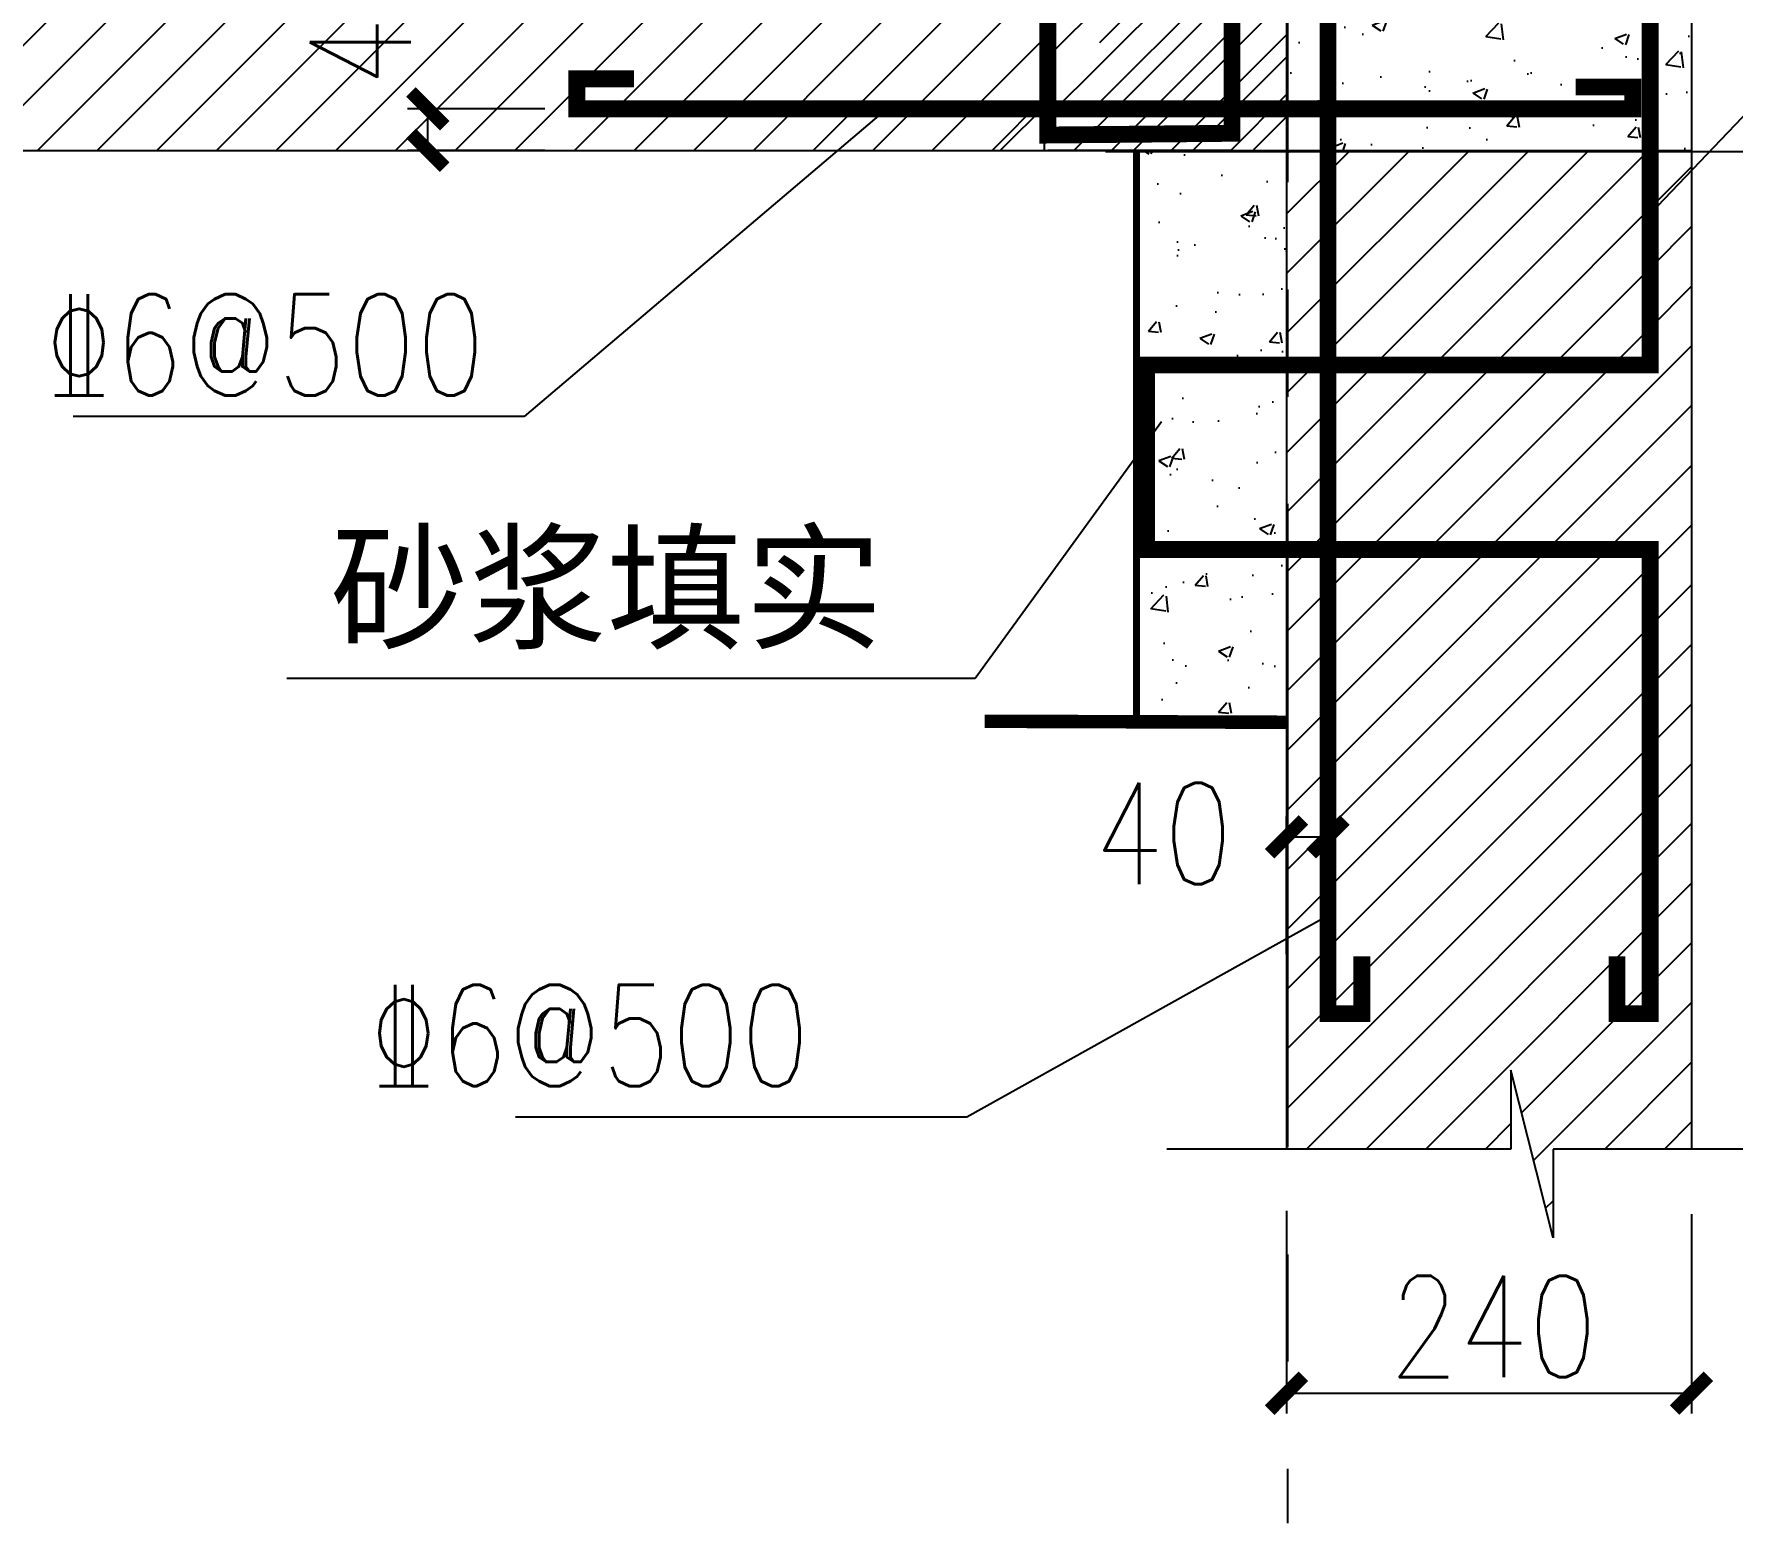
# Model space of a CAD drawing. Extents: x 2303022 to 2899168, y 17226141 to 18257813.
# Drawn here: x 2598876 to 2607379, y 18060823 to 18068276 of the extents above; entities that cross this region are included whole.
import ezdxf
from ezdxf.enums import TextEntityAlignment as Align

# ---------------------------------------------------------------- set-up
doc = ezdxf.new("R2010")
doc.units = 0
doc.header["$LTSCALE"] = 1000
doc.header["$MEASUREMENT"] = 0
doc.linetypes.add('CENTER2', pattern=[28.575, 19.05, -3.175, 3.175, -3.175])
doc.layers.get('Defpoints').update_dxf_attribs({"color": 250})
doc.layers.add('PUB_TEXT', color=7, linetype='Continuous')
doc.styles.add('-宋体', font='', dxfattribs={"width": 0.8})
doc.styles.add('_HZTXT', font='txt.shx', dxfattribs={"width": 0.8, "bigfont": 'hztxt.shx'})
doc.styles.add('Z3', font='txt.shx', dxfattribs={"width": 0.8, "height": 300, "bigfont": 'hztxt.shx'})
doc.styles.get('-宋体').set_extended_font_data('SimSun')
doc.dimstyles.new('ISO-25_WS', dxfattribs={"dimtxt": 3, "dimasz": 100, "dimexe": 60, "dimexo": 0, "dimgap": 10, "dimtad": 1, "dimdec": 0, "dimdsep": 46, "dimtxsty": 'Z3', "dimblk1": 'ARCHTICK', "dimblk2": 'ARCHTICK', "dimsah": 1, "dimcen": 2.5, "dimclrd": 4, "dimclre": 4, "dimclrt": 7, "dimadec": 0, "dimazin": 0, "dimtfac": 1, "dimtdec": 4, "dimtmove": 2, "dimatfit": 3, "dimldrblk": 'ARCHTICK', "dimfxl": 0, "dimtolj": 1, "dimtzin": 0, "dimarcsym": 0})

# ---------------------------------------------------------------- blocks, each defined once
blk = doc.blocks.new('_ArchTick')
at = {"color": 0, "linetype": 'ByBlock', "const_width": 0.4}
blk.add_lwpolyline([(-0.5, -0.5), (0.5, 0.5)], dxfattribs=at)
blk = doc.blocks.new('*D348')
at = {"color": 4, "lineweight": -2}
for p, q in [((-237803.4, 649417.4), (-237803.4, 648817.5)), ((-236603.4, 649407.8), (-236603.4, 648817.5)), ((-237803.4, 648877.5), (-236603.4, 648877.5))]:
    blk.add_line(p, q, dxfattribs=at)
at = {"layer": 'Defpoints', "color": 0}
for p in [(-237803.4, 649417.4), (-236603.4, 649407.8), (-236603.4, 648877.5)]:
    blk.add_point(p, dxfattribs=at)
at = {"color": 4, "lineweight": -2, "xscale": 100, "yscale": 100, "zscale": 100, "rotation": 180}
blk.add_blockref('_ArchTick', (-237803.4, 648877.5), dxfattribs=at)
at = {"color": 4, "lineweight": -2, "xscale": 100, "yscale": 100, "zscale": 100}
blk.add_blockref('_ArchTick', (-236603.4, 648877.5), dxfattribs=at)
at = {"color": 7, "insert": (-237190.5, 649075.5), "char_height": 300, "attachment_point": 5, "style": 'Z3'}
blk.add_mtext('\\A1;240', dxfattribs=at)
blk = doc.blocks.new('*D356')
at = {"color": 4, "lineweight": -2}
for p, q in [((-240000.6, 652681.3), (-240407.7, 652681.3)), ((-240347.7, 652558.5), (-240347.7, 652681.3)), ((-240000.6, 652558.5), (-240407.7, 652558.5))]:
    blk.add_line(p, q, dxfattribs=at)
at = {"layer": 'Defpoints', "color": 0}
for p in [(-240347.7, 652681.3), (-240000.6, 652681.3), (-240000.6, 652558.5)]:
    blk.add_point(p, dxfattribs=at)
at = {"color": 4, "lineweight": -2, "xscale": 100, "yscale": 100, "zscale": 100}
for p, rotation in [((-240347.7, 652681.3), 90), ((-240347.7, 652558.5), 270)]:
    blk.add_blockref('_ArchTick', p, dxfattribs=dict(at, rotation=rotation))
at = {"color": 7, "insert": (-240547.7, 652951.4), "char_height": 300, "attachment_point": 5, "rotation": 90, "style": 'Z3'}
blk.add_mtext('\\A1;40', dxfattribs=at)
blk = doc.blocks.new('*D357')
at = {"color": 4, "lineweight": -2}
for p, q in [((-237803.4, 650178.4), (-237803.4, 650585.4)), ((-237680.6, 650178.4), (-237680.6, 650585.4)), ((-237803.4, 650525.4), (-237680.6, 650525.4))]:
    blk.add_line(p, q, dxfattribs=at)
at = {"layer": 'Defpoints', "color": 0}
for p in [(-237680.6, 650525.4), (-237803.4, 650178.4), (-237680.6, 650178.4)]:
    blk.add_point(p, dxfattribs=at)
at = {"color": 4, "lineweight": -2, "xscale": 100, "yscale": 100, "zscale": 100, "rotation": 180}
blk.add_blockref('_ArchTick', (-237803.4, 650525.4), dxfattribs=at)
at = {"color": 4, "lineweight": -2, "xscale": 100, "yscale": 100, "zscale": 100}
blk.add_blockref('_ArchTick', (-237680.6, 650525.4), dxfattribs=at)
at = {"color": 7, "insert": (-238168, 650535), "char_height": 300, "attachment_point": 5, "style": 'Z3'}
blk.add_mtext('\\A1;40', dxfattribs=at)
blk = doc.blocks.new('Z333')
at = {"linetype": 'ByBlock'}
h = blk.add_hatch(dxfattribs=at)
h.set_pattern_fill('AR-CONC', color=256, scale=50, style=0)
h.set_pattern_definition([(50, (-589348, 857180.6), (358.6301, -31.37607), [37.5, -412.5]), (355, (-589348, 857180.6), (-69.37567, 376.09607), [30, -330]), (100.4514, (-589318.13, 857178), (289.2547, 344.71977), [31.8701, -350.57106]), (46.1842, (-589348, 857280.6), (533.62052, -82.7595), [56.25, -618.75]), (96.6356, (-589303.54, 857273.7), (467.33135, 487.05894), [47.80514, -525.8565]), (351.1842, (-589348, 857280.6), (467.331, 487.0593), [45, -495]), (21, (-589298, 857255.6), (298.45353, -201.30945), [37.5, -412.5]), (326, (-589298, 857255.6), (121.65767, 362.57502), [30, -330]), (71.4514, (-589273.14, 857238.83), (420.1113, 161.26525), [31.8701, -350.57106]), (37.5, (-589348.01, 857180.6), (6.079928, 166.446927), [0, -326, 0, -335, 0, -331.25]), (7.5, (-589348.01, 857180.6), (131.53477, 197.205856), [0, -191, 0, -318.5, 0, -126.25]), (327.5, (-589459.51, 857180.6), (266.91122, -11.277436), [0, -125, 0, -390, 0, -517.5]), (317.5, (-589509.51, 857180.6), (291.59308, 50.05249), [0, -162.5, 0, -259, 0, -367.5])])
h.paths.add_polyline_path([(-237800.7, 652555.5), (-236603.4, 652555.5), (-236603.4, 653758.5), (-237800.7, 653758.5)])
h = blk.add_hatch()
h.set_pattern_fill('ANSI31', color=256, scale=1000, style=0)
h.set_pattern_definition([(45, (-42632.29, 709125.17), (-88.38835, 88.38835), [])])
h.paths.add_polyline_path([(-238520.2, 652559.1), (-237800.7, 652561.6), (-237800.7, 653635.7), (-238520.2, 653635.7)])
h = blk.add_hatch(dxfattribs=at)
h.set_pattern_fill('混凝土', color=256, scale=50, style=0)
h.set_pattern_definition([(50, (-327064.1, 907538.04), (358.6301, -31.37607), [37.5, -412.5]), (355, (-327064.1, 907538.04), (-69.37567, 376.09607), [30, -330]), (100.4514, (-327034.22, 907535.43), (289.2547, 344.71977), [31.8701, -350.57106]), (46.1842, (-327064.1, 907638.04), (533.6205, -82.7595), [56.25, -618.75]), (96.6356, (-327019.64, 907631.15), (467.3314, 487.0589), [47.8051, -525.8565]), (351.1842, (-327064.1, 907638.04), (467.331, 487.0593), [45, -495]), (21, (-327014.1, 907613.04), (298.45353, -201.30945), [37.5, -412.5]), (326, (-327014.1, 907613.04), (121.65767, 362.575), [30, -330]), (71.4514, (-326989.24, 907596.27), (420.1113, 161.26525), [31.8701, -350.57106]), (37.5, (-327064.11, 907538.04), (6.07993, 166.446927), [0, -326, 0, -335, 0, -331.25]), (7.5, (-327064.1, 907538.04), (131.53477, 197.20586), [0, -191, 0, -318.5, 0, -126.25]), (327.5, (-327175.61, 907538.04), (266.91122, -11.277436), [0, -125, 0, -390, 0, -517.5]), (317.5, (-327225.6, 907538.04), (291.59308, 50.0525), [0, -162.5, 0, -259, 0, -367.5])])
h.paths.add_polyline_path([(-238248, 651922.7), (-237803.4, 651922.7), (-237803.4, 652555.5), (-238248, 652555.5)])
h.paths.add_polyline_path([(-238248, 651376.7), (-237803.4, 651376.7), (-237803.4, 651922.7), (-238248, 651922.7)])
h.paths.add_polyline_path([(-238248, 650866.2), (-237803.4, 650864.7), (-237803.4, 651376.7), (-238248, 651376.7)])
at = {"color": 1, "linetype": 'CENTER2', "ltscale": 0.1}
for p, q in [((-237800.7, 654368.9), (-237800.7, 648493.2)), ((-238339.5, 652555.5), (-234550.3, 652555.5))]:
    blk.add_line(p, q, dxfattribs=at)
for p, q in [((-241726.8, 652689.4), (-240657.7, 653758.5)), ((-241681, 652558.5), (-240481, 653758.5)), ((-241504.2, 652558.5), (-240304.2, 653758.5)), ((-241327.4, 652558.5), (-240127.4, 653758.5)), ((-241150.6, 652558.5), (-239950.6, 653758.5)), ((-240973.9, 652558.5), (-239773.9, 653758.5)), ((-240797.1, 652558.5), (-239597.1, 653758.5)), ((-240620.3, 652558.5), (-239420.3, 653758.5)), ((-240443.5, 652558.5), (-239243.5, 653758.5)), ((-240266.7, 652558.5), (-239066.7, 653758.5)), ((-238520.2, 652558.5), (-238520.2, 653635.7)), ((-236726.2, 651922.7), (-236726.2, 653638.5)), ((-240090, 652558.5), (-239066.3, 653582.2)), ((-239913.2, 652558.5), (-239066.3, 653405.4)), ((-239066.3, 652875.1), (-238520.2, 653421.1)), ((-238356.1, 652878.2), (-237803.4, 653430.9)), ((-235764, 653378), (-236726.2, 652370.3)), ((-239206.1, 652558.5), (-238520.2, 653244.4)), ((-238356.1, 652701.4), (-237803.4, 653254.1)), ((-239736.4, 652558.5), (-239066.3, 653228.6)), ((-239559.6, 652558.5), (-239066.3, 653051.9)), ((-239028.5, 652559.3), (-238520.2, 653067.6)), ((-238322.2, 652558.5), (-237803.4, 653077.3)), ((-238851.2, 652559.9), (-238520.2, 652890.8)), ((-238145.4, 652558.5), (-237803.4, 652900.6)), ((-239382.9, 652558.5), (-239066.3, 652875.1)), ((-238673.8, 652560.5), (-238520.2, 652714)), ((-238650.5, 652558.7), (-238510.9, 652698.3)), ((-237968.6, 652558.5), (-237803.4, 652723.8)), ((-238991.6, 652678.9), (-240061.9, 651770.6)), ((-238510.9, 652558.5), (-237964.8, 652558.5)), ((-237964.8, 652558.5), (-238510.9, 652558.5)), ((-237964.8, 652558.5), (-238510.9, 652558.5)), ((-238510.9, 652558.5), (-237964.8, 652558.5)), ((-237803.4, 652016.7), (-237261.5, 652558.5)), ((-237803.4, 652193.5), (-237438.3, 652558.5)), ((-237803.4, 652370.2), (-237615.1, 652558.5)), ((-237803.4, 652547), (-237791.9, 652558.5)), ((-237720.6, 651922.7), (-237084.8, 652558.5)), ((-237543.8, 651922.7), (-236908, 652558.5)), ((-237367, 651922.7), (-236731.2, 652558.5)), ((-237190.2, 651922.7), (-236603.4, 652509.6)), ((-236726.2, 652210), (-236603.4, 652332.8)), ((-237013.5, 651922.7), (-236726.2, 652210)), ((-236726.2, 652033.2), (-236603.4, 652156)), ((-236836.7, 651922.7), (-236726.2, 652033.2)), ((-237803.4, 650779.2), (-236603.4, 651979.2)), ((-238218.5, 651922.7), (-236726.2, 651922.7)), ((-237803.4, 650956), (-236836.7, 651922.7)), ((-237803.4, 651132.8), (-237013.5, 651922.7)), ((-237803.4, 651309.6), (-237190.2, 651922.7)), ((-237803.4, 651486.3), (-237367, 651922.7)), ((-237803.4, 651663.1), (-237543.8, 651922.7)), ((-237803.4, 651839.9), (-237720.6, 651922.7)), ((-237803.4, 650602.5), (-236603.4, 651802.5)), ((-240061.9, 651770.6), (-241398.8, 651770.6)), ((-238173.6, 651754.2), (-238726.1, 650994)), ((-237803.4, 650425.7), (-236603.4, 651625.7)), ((-237803.4, 650248.9), (-236603.4, 651448.9)), ((-237803.4, 650072.1), (-236603.4, 651272.1)), ((-237803.4, 649895.4), (-236603.4, 651095.4)), ((-238726.1, 650994), (-240765.9, 650994)), ((-237803.4, 649718.6), (-236603.4, 650918.6)), ((-237964.8, 650867.7), (-238510.9, 650867.7)), ((-238510.9, 650867.7), (-237964.8, 650867.7)), ((-237744.4, 649600.8), (-236603.4, 650741.8)), ((-237567.6, 649600.8), (-236603.4, 650565)), ((-237390.8, 649600.8), (-236603.4, 650388.2)), ((-237680.6, 650291.8), (-238750.9, 649695.2)), ((-237106.8, 649708), (-236603.4, 650211.5)), ((-237071.3, 649566.8), (-236603.4, 650034.7)), ((-237013.6, 649337.7), (-237138.7, 649834.8)), ((-237138.7, 649834.8), (-237138.7, 649600.8)), ((-236860.5, 649600.8), (-236603.4, 649857.9)), ((-238750.9, 649695.2), (-240087.8, 649695.2)), ((-237214, 649600.8), (-237138.7, 649676.1)), ((-236683.7, 649600.8), (-236603.4, 649681.1)), ((-237138.7, 649600.8), (-238157.7, 649600.8)), ((-236134.5, 649600.8), (-237013.6, 649600.8)), ((-237013.6, 649600.8), (-237013.6, 649337.7)), ((-237035.8, 649425.5), (-237013.6, 649447.7))]:
    blk.add_line(p, q)
at = {"color": 2}
for p, q in [((-237803.4, 653758.5), (-237803.4, 649600.8)), ((-236603.4, 653758.5), (-236603.4, 649600.8)), ((-241726.8, 652558.5), (-236603.4, 652558.5))]:
    blk.add_line(p, q, dxfattribs=at)
for points, const_width in [([(-239736.7, 653545.4), (-239906, 653545.4), (-239906, 653635.7), (-238510.9, 653635.7), (-238510.9, 652603.9), (-237964.8, 652609.1), (-237964.8, 653635.7), (-236826.9, 653635.7), (-236826.9, 653570.7), (-236996.3, 653570.7)], 50), ([(-236791.2, 653469.2), (-236791.2, 653638.5), (-236726.2, 653638.5), (-236726.2, 651922.7), (-238218.5, 651922.7), (-238218.5, 651376.7), (-236726.2, 651376.7), (-236726.2, 650001.8), (-236824.2, 650001.8), (-236824.2, 650171.1)], 50), ([(-237592.3, 653469.2), (-237592.3, 653638.5), (-237680.6, 653638.5), (-237680.6, 651922.7), (-237680.6, 651922.7), (-237680.6, 651376.7), (-237680.6, 651376.7), (-237680.6, 650001.8), (-237580, 650001.8), (-237580, 650171.1)], 50), ([(-239736.7, 652770.5), (-239906, 652770.5), (-239906, 652681.3), (-238190.2, 652681.3), (-238190.2, 652681.3), (-237644.2, 652681.3), (-237644.2, 652681.3), (-236777.1, 652681.3), (-236777.1, 652746.3), (-236946.4, 652746.3)], 50), ([(-238248, 652558.5), (-238248, 650867.7)], 20), ([(-238698, 650867.7), (-237803.4, 650864.7)], 40), ([(-238698, 650867.7), (-237803.4, 650864.7)], 20)]:
    blk.add_lwpolyline(points, dxfattribs=dict(const_width=const_width))
at = {"color": 7, "style": '_HZTXT', "width": 0.8}
for p in [(-241483.4, 651832.4), (-240521.9, 649787.3)]:
    blk.add_text('\x846@500', height=300, dxfattribs=at).set_placement(p)
at = {"layer": 'PUB_TEXT', "style": '-宋体'}
blk.add_text('砂浆填实', height=300, dxfattribs=at).set_placement((-239817.9, 651269.5), align=Align.MIDDLE)
dim = blk.add_linear_dim(base=(-240347.7, 652681.3), p1=(-240000.6, 652558.5), p2=(-240000.6, 652681.3), angle=90, text='40', dimstyle='ISO-25_WS')
dim.commit()
dim.dimension.update_dxf_attribs({"geometry": '*D356', "text_midpoint": (-240547.7, 652951.4), "dimtype": 128})
dim = blk.add_linear_dim(base=(-237680.6, 650525.4), p1=(-237803.4, 650178.4), p2=(-237680.6, 650178.4), text='40', dimstyle='ISO-25_WS')
dim.commit()
dim.dimension.update_dxf_attribs({"geometry": '*D357', "text_midpoint": (-238168, 650535), "dimtype": 128})
dim = blk.add_linear_dim(base=(-236603.4, 648877.5), p1=(-237803.4, 649417.4), p2=(-236603.4, 649407.8), dimstyle='ISO-25_WS', override={"dimlfac": 0.2})
dim.commit()
dim.dimension.update_dxf_attribs({"geometry": '*D348', "text_midpoint": (-237190.5, 649075.5), "dimtype": 128})

msp = doc.modelspace()

# ---------------------------------------------------------------- block references
at = {"xscale": 1.689999997615814, "yscale": 1.690000001341105, "zscale": 1.69}
msp.add_blockref('Z333', (3007036.2, 16964869.4), dxfattribs=at)

doc.saveas('drawing.dxf')
